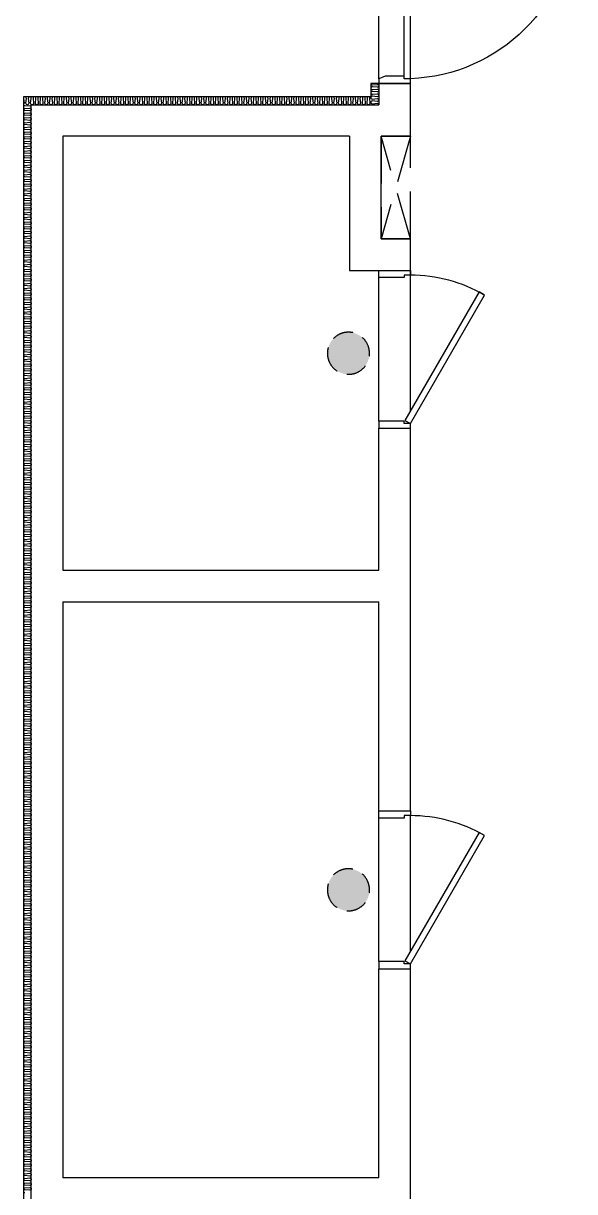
# Model space of a CAD drawing. Header units: millimetres. Extents: x -95754 to 177808, y 34455 to 150605.
# Drawn here: x 165304 to 168794, y 135118 to 142521 of the extents above; entities that cross this region are included whole.
import ezdxf

# ---------------------------------------------------------------- set-up
doc = ezdxf.new("R2010")
doc.units = ezdxf.units.MM
doc.header["$LTSCALE"] = 300
doc.linetypes.add('ghid', pattern=[3, 2, -1])
doc.linetypes.add('H1', pattern=[1.5, 1, -0.5])
for name, color, linetype in [('A-DOOR', 4, 'Continuous'), ('A-DOOR-1', 1, 'Continuous'), ('A-DOOR-8', 8, 'Continuous'), ('A-ETC-소방', 8, 'H1'), ('A-WALL-D', 7, 'Continuous'), ('A-갑종방화문', 7, 'Continuous'), ('A-방화문표기', 6, 'ghid'), ('ISL', 251, 'Continuous')]:
    doc.layers.add(name, color=color, linetype=linetype)

# ---------------------------------------------------------------- blocks, each defined once
blk = doc.blocks.new('FSD-1')
at = {"layer": 'A-DOOR'}
for points in [[(190359.4, 600586.7), (190359.4, 600556.7), (190319.4, 600556.7), (190319.4, 600541.7), (190199.4, 600541.7), (190159.4, 600556.7), (190159.4, 600586.7)], [(190359.4, 599486.7), (190359.4, 599516.7), (190319.4, 599516.7), (190319.4, 599531.7), (190199.4, 599531.7), (190159.4, 599516.7), (190159.4, 599486.7)], [(190359.4, 599516.7), (191399.4, 599516.7), (191399.4, 599556.7), (190359.4, 599556.7)]]:
    blk.add_lwpolyline(points, close=True, dxfattribs=at)
at = {"layer": 'A-DOOR-1'}
blk.add_arc((190322.5, 599479.8), 1077.5, 1.96142, 88.03858, dxfattribs=at)
at = {"layer": 'A-DOOR-8'}
for p, q in [((190159.4, 600556.7), (190159.4, 599516.7)), ((190319.4, 600556.7), (190319.4, 599516.7)), ((190359.4, 600556.7), (190359.4, 599516.7))]:
    blk.add_line(p, q, dxfattribs=at)
blk = doc.blocks.new('FDD-1')
at = {"layer": 'A-DOOR'}
for points in [[(113943.7, 1122219.4), (113943.7, 1122189.4), (113903.7, 1122189.4), (113903.7, 1122174.4), (113743.7, 1122174.4), (113743.7, 1122219.4)], [(113943.7, 1121249.4), (114413.7, 1122063.4), (114379, 1122083.4), (113909, 1121269.4)], [(113943.7, 1121219.4), (113943.7, 1121249.4), (113903.7, 1121249.4), (113903.7, 1121264.4), (113743.7, 1121264.4), (113743.7, 1121219.4)]]:
    blk.add_lwpolyline(points, close=True, dxfattribs=at)
at = {"layer": 'A-DOOR-1'}
blk.add_arc((113943.7, 1121249.4), 940, 60, 90, dxfattribs=at)
at = {"layer": 'A-DOOR-8', "linetype": 'Continuous'}
for p, q in [((113743.7, 1121264.4), (113743.7, 1122174.4)), ((113943.7, 1121329.4), (113943.7, 1122189.4))]:
    blk.add_line(p, q, dxfattribs=at)
blk = doc.blocks.new('SYM-갑종방화문')
at = {"layer": 'A-방화문표기'}
blk.add_hatch(color=251, dxfattribs=at).paths.add_polyline_path([(-600, 0, 1), (600, 0, 1)])
at = {"layer": 'A-방화문표기', "color": 251}
blk.add_circle((0, 0), 600, dxfattribs=at)
blk = doc.blocks.new('A$C1B410CB1')
at = {"layer": 'A-갑종방화문', "xscale": 0.1666666666666667, "yscale": 0.1666666666666667, "zscale": 0.1666666666666667}
blk.add_blockref('SYM-갑종방화문', (100, 100), dxfattribs=at)
blk = doc.blocks.new('옥내소화전함(650X185)')
at = {"layer": 'A-ETC-소방'}
for p, q in [((0, 650), (185, 0)), ((0, 0), (185, 650))]:
    blk.add_line(p, q, dxfattribs=at)
blk.add_lwpolyline([(185, 0), (185, 650), (0, 650), (0, 0)], close=True, dxfattribs=at)

msp = doc.modelspace()

# ---------------------------------------------------------------- linework, layer by layer
at = {"layer": 'A-WALL-D'}
for p, q in [((167753.6, 142140), (167553.6, 142140)), ((167553.6, 142140), (167553.6, 142005)), ((167753.6, 141805), (167753.6, 142140)), ((167368.6, 141805), (165553.6, 141805)), ((165553.6, 141805), (165553.6, 139055)), ((167753.6, 140930), (167753.6, 141155)), ((167553.6, 139055), (167553.6, 139955)), ((167753.6, 137530), (167753.6, 139955)), ((165553.6, 139055), (167553.6, 139055)), ((165553.6, 138855), (167553.6, 138855)), ((165553.6, 138855), (165553.6, 135205)), ((167553.6, 137530), (167553.6, 138855)), ((167553.6, 135205), (167553.6, 136530)), ((167753.6, 128705), (167753.6, 136530)), ((167553.6, 135205, 0), (165553.6, 135205, 0))]:
    msp.add_line(p, q, dxfattribs=at)
msp.add_lwpolyline([(165353.6, 135005), (165353.6, 142005), (167553.6, 142005)], dxfattribs=at)
at = {"layer": 'A-WALL-D', "elevation": 0}
msp.add_lwpolyline([(167368.6, 141805), (167368.6, 140955), (167753.6, 140955), (167753.6, 141155), (167568.6, 141155), (167568.6, 141805), (167753.6, 141805)], dxfattribs=at)
at = {"layer": 'ISL'}
msp.add_line((167553.6, 142140), (167503.6, 142140), dxfattribs=at)
at = {"layer": 'ISL', "elevation": 0}
msp.add_lwpolyline([(167503.6, 142140), (167503.6, 142055), (165303.6, 142055), (165303.6, 134955), (167503.6, 134955), (167503.6, 128755), (166503.6, 128755), (166503.6, 127455), (167503.6, 127455), (167503.6, 127355)], dxfattribs=at)
for points in [[(167503.6, 142140, 0.44469), (167513.6, 142131), (167543.6, 142134, -1.108889), (167543.6, 142116), (167513.6, 142119, 0.44469), (167503.6, 142110, 0.44469), (167513.6, 142101), (167543.6, 142104, -1.108889), (167543.6, 142086), (167513.6, 142089, 0.44469), (167503.6, 142080, 0.44469), (167513.6, 142071), (167543.6, 142074, -1.108889), (167543.6, 142056), (167513.6, 142059, 0.44469), (167503.6, 142050, 0.44469), (167513.6, 142041), (167543.6, 142044, -1.108889), (167543.6, 142026), (167513.6, 142029, 0.44469), (167503.6, 142020, 0.44469), (167513.6, 142011), (167543.6, 142014, -0.444435), (167553.6, 142005, -0.444435)], [(167503.6, 142055, 0.44469), (167494.6, 142045), (167497.6, 142015, -1.108889), (167479.6, 142015), (167482.6, 142045, 0.44469), (167473.6, 142055, 0.44469), (167464.6, 142045), (167467.6, 142015, -1.108889), (167449.6, 142015), (167452.6, 142045, 0.44469), (167443.6, 142055, 0.44469), (167434.6, 142045), (167437.6, 142015, -1.108889), (167419.6, 142015), (167422.6, 142045, 0.44469), (167413.6, 142055, 0.44469), (167404.6, 142045), (167407.6, 142015, -1.108889), (167389.6, 142015), (167392.6, 142045, 0.44469), (167383.6, 142055, 0.44469), (167374.6, 142045), (167377.6, 142015, -1.108889), (167359.6, 142015), (167362.6, 142045, 0.44469), (167353.6, 142055, 0.44469), (167344.6, 142045), (167347.6, 142015, -1.108889), (167329.6, 142015), (167332.6, 142045, 0.44469), (167323.6, 142055, 0.44469), (167314.6, 142045), (167317.6, 142015, -1.108889), (167299.6, 142015), (167302.6, 142045, 0.44469), (167293.6, 142055, 0.44469), (167284.6, 142045), (167287.6, 142015, -1.108889), (167269.6, 142015), (167272.6, 142045, 0.44469), (167263.6, 142055, 0.44469), (167254.6, 142045), (167257.6, 142015, -1.108889), (167239.6, 142015), (167242.6, 142045, 0.44469), (167233.6, 142055, 0.44469), (167224.6, 142045), (167227.6, 142015, -1.108889), (167209.6, 142015), (167212.6, 142045, 0.44469), (167203.6, 142055, 0.44469), (167194.6, 142045), (167197.6, 142015, -1.108889), (167179.6, 142015), (167182.6, 142045, 0.44469), (167173.6, 142055, 0.44469), (167164.6, 142045), (167167.6, 142015, -1.108889), (167149.6, 142015), (167152.6, 142045, 0.44469), (167143.6, 142055, 0.44469), (167134.6, 142045), (167137.6, 142015, -1.108889), (167119.6, 142015), (167122.6, 142045, 0.44469), (167113.6, 142055, 0.44469), (167104.6, 142045), (167107.6, 142015, -1.108889), (167089.6, 142015), (167092.6, 142045, 0.44469), (167083.6, 142055, 0.44469), (167074.6, 142045), (167077.6, 142015, -1.108889), (167059.6, 142015), (167062.6, 142045, 0.44469), (167053.6, 142055, 0.44469), (167044.6, 142045), (167047.6, 142015, -1.108889), (167029.6, 142015), (167032.6, 142045, 0.44469), (167023.6, 142055, 0.44469), (167014.6, 142045), (167017.6, 142015, -1.108889), (166999.6, 142015), (167002.6, 142045, 0.44469), (166993.6, 142055, 0.44469), (166984.6, 142045), (166987.6, 142015, -1.108889), (166969.6, 142015), (166972.6, 142045, 0.44469), (166963.6, 142055, 0.44469), (166954.6, 142045), (166957.6, 142015, -1.108889), (166939.6, 142015), (166942.6, 142045, 0.44469), (166933.6, 142055, 0.44469), (166924.6, 142045), (166927.6, 142015, -1.108889), (166909.6, 142015), (166912.6, 142045, 0.44469), (166903.6, 142055, 0.44469), (166894.6, 142045), (166897.6, 142015, -1.108889), (166879.6, 142015), (166882.6, 142045, 0.44469), (166873.6, 142055, 0.44469), (166864.6, 142045), (166867.6, 142015, -1.108889), (166849.6, 142015), (166852.6, 142045, 0.44469), (166843.6, 142055, 0.44469), (166834.6, 142045), (166837.6, 142015, -1.108889), (166819.6, 142015), (166822.6, 142045, 0.44469), (166813.6, 142055, 0.44469), (166804.6, 142045), (166807.6, 142015, -1.108889), (166789.6, 142015), (166792.6, 142045, 0.44469), (166783.6, 142055, 0.44469), (166774.6, 142045), (166777.6, 142015, -1.108889), (166759.6, 142015), (166762.6, 142045, 0.44469), (166753.6, 142055, 0.44469), (166744.6, 142045), (166747.6, 142015, -1.108889), (166729.6, 142015), (166732.6, 142045, 0.44469), (166723.6, 142055, 0.44469), (166714.6, 142045), (166717.6, 142015, -1.108889), (166699.6, 142015), (166702.6, 142045, 0.44469), (166693.6, 142055, 0.44469), (166684.6, 142045), (166687.6, 142015, -1.108889), (166669.6, 142015), (166672.6, 142045, 0.44469), (166663.6, 142055, 0.44469), (166654.6, 142045), (166657.6, 142015, -1.108889), (166639.6, 142015), (166642.6, 142045, 0.44469), (166633.6, 142055, 0.44469), (166624.6, 142045), (166627.6, 142015, -1.108889), (166609.6, 142015), (166612.6, 142045, 0.44469), (166603.6, 142055, 0.44469), (166594.6, 142045), (166597.6, 142015, -1.108889), (166579.6, 142015), (166582.6, 142045, 0.44469), (166573.6, 142055, 0.44469), (166564.6, 142045), (166567.6, 142015, -1.108889), (166549.6, 142015), (166552.6, 142045, 0.44469), (166543.6, 142055, 0.44469), (166534.6, 142045), (166537.6, 142015, -1.108889), (166519.6, 142015), (166522.6, 142045, 0.44469), (166513.6, 142055, 0.44469), (166504.6, 142045), (166507.6, 142015, -1.108889), (166489.6, 142015), (166492.6, 142045, 0.44469), (166483.6, 142055, 0.44469), (166474.6, 142045), (166477.6, 142015, -1.108889), (166459.6, 142015), (166462.6, 142045, 0.44469), (166453.6, 142055, 0.44469), (166444.6, 142045), (166447.6, 142015, -1.108889), (166429.6, 142015), (166432.6, 142045, 0.44469), (166423.6, 142055, 0.44469), (166414.6, 142045), (166417.6, 142015, -1.108889), (166399.6, 142015), (166402.6, 142045, 0.44469), (166393.6, 142055, 0.44469), (166384.6, 142045), (166387.6, 142015, -1.108889), (166369.6, 142015), (166372.6, 142045, 0.44469), (166363.6, 142055, 0.44469), (166354.6, 142045), (166357.6, 142015, -1.108889), (166339.6, 142015), (166342.6, 142045, 0.44469), (166333.6, 142055, 0.44469), (166324.6, 142045), (166327.6, 142015, -1.108889), (166309.6, 142015), (166312.6, 142045, 0.44469), (166303.6, 142055, 0.44469), (166294.6, 142045), (166297.6, 142015, -1.108889), (166279.6, 142015), (166282.6, 142045, 0.44469), (166273.6, 142055, 0.44469), (166264.6, 142045), (166267.6, 142015, -1.108889), (166249.6, 142015), (166252.6, 142045, 0.44469), (166243.6, 142055, 0.44469), (166234.6, 142045), (166237.6, 142015, -1.108889), (166219.6, 142015), (166222.6, 142045, 0.44469), (166213.6, 142055, 0.44469), (166204.6, 142045), (166207.6, 142015, -1.108889), (166189.6, 142015), (166192.6, 142045, 0.44469), (166183.6, 142055, 0.44469), (166174.6, 142045), (166177.6, 142015, -1.108889), (166159.6, 142015), (166162.6, 142045, 0.44469), (166153.6, 142055, 0.44469), (166144.6, 142045), (166147.6, 142015, -1.108889), (166129.6, 142015), (166132.6, 142045, 0.44469), (166123.6, 142055, 0.44469), (166114.6, 142045), (166117.6, 142015, -1.108889), (166099.6, 142015), (166102.6, 142045, 0.44469), (166093.6, 142055, 0.44469), (166084.6, 142045), (166087.6, 142015, -1.108889), (166069.6, 142015), (166072.6, 142045, 0.44469), (166063.6, 142055, 0.44469), (166054.6, 142045), (166057.6, 142015, -1.108889), (166039.6, 142015), (166042.6, 142045, 0.44469), (166033.6, 142055, 0.44469), (166024.6, 142045), (166027.6, 142015, -1.108889), (166009.6, 142015), (166012.6, 142045, 0.44469), (166003.6, 142055, 0.44469), (165994.6, 142045), (165997.6, 142015, -1.108889), (165979.6, 142015), (165982.6, 142045, 0.44469), (165973.6, 142055, 0.44469), (165964.6, 142045), (165967.6, 142015, -1.108889), (165949.6, 142015), (165952.6, 142045, 0.44469), (165943.6, 142055, 0.44469), (165934.6, 142045), (165937.6, 142015, -1.108889), (165919.6, 142015), (165922.6, 142045, 0.44469), (165913.6, 142055, 0.44469), (165904.6, 142045), (165907.6, 142015, -1.108889), (165889.6, 142015), (165892.6, 142045, 0.44469), (165883.6, 142055, 0.44469), (165874.6, 142045), (165877.6, 142015, -1.108889), (165859.6, 142015), (165862.6, 142045, 0.44469), (165853.6, 142055, 0.44469), (165844.6, 142045), (165847.6, 142015, -1.108889), (165829.6, 142015), (165832.6, 142045, 0.44469), (165823.6, 142055, 0.44469), (165814.6, 142045), (165817.6, 142015, -1.108889), (165799.6, 142015), (165802.6, 142045, 0.44469), (165793.6, 142055, 0.44469), (165784.6, 142045), (165787.6, 142015, -1.108889), (165769.6, 142015), (165772.6, 142045, 0.44469), (165763.6, 142055, 0.44469), (165754.6, 142045), (165757.6, 142015, -1.108889), (165739.6, 142015), (165742.6, 142045, 0.44469), (165733.6, 142055, 0.44469), (165724.6, 142045), (165727.6, 142015, -1.108889), (165709.6, 142015), (165712.6, 142045, 0.44469), (165703.6, 142055, 0.44469), (165694.6, 142045), (165697.6, 142015, -1.108889), (165679.6, 142015), (165682.6, 142045, 0.44469), (165673.6, 142055, 0.44469), (165664.6, 142045), (165667.6, 142015, -1.108889), (165649.6, 142015), (165652.6, 142045, 0.44469), (165643.6, 142055, 0.44469), (165634.6, 142045), (165637.6, 142015, -1.108889), (165619.6, 142015), (165622.6, 142045, 0.44469), (165613.6, 142055, 0.44469), (165604.6, 142045), (165607.6, 142015, -1.108889), (165589.6, 142015), (165592.6, 142045, 0.44469), (165583.6, 142055, 0.44469), (165574.6, 142045), (165577.6, 142015, -1.108889), (165559.6, 142015), (165562.6, 142045, 0.44469), (165553.6, 142055, 0.44469), (165544.6, 142045), (165547.6, 142015, -1.108889), (165529.6, 142015), (165532.6, 142045, 0.44469), (165523.6, 142055, 0.44469), (165514.6, 142045), (165517.6, 142015, -1.108889), (165499.6, 142015), (165502.6, 142045, 0.44469), (165493.6, 142055, 0.44469), (165484.6, 142045), (165487.6, 142015, -1.108889), (165469.6, 142015), (165472.6, 142045, 0.44469), (165463.6, 142055, 0.44469), (165454.6, 142045), (165457.6, 142015, -1.108889), (165439.6, 142015), (165442.6, 142045, 0.44469), (165433.6, 142055, 0.44469), (165424.6, 142045), (165427.6, 142015, -1.108889), (165409.6, 142015), (165412.6, 142045, 0.44469), (165403.6, 142055, 0.44469), (165394.6, 142045), (165397.6, 142015, -1.108889), (165379.6, 142015), (165382.6, 142045, 0.44469), (165373.6, 142055, 0.44469), (165364.6, 142045), (165367.6, 142015, -1.108889), (165349.6, 142015), (165352.6, 142045, 0.44469), (165343.6, 142055, 0.44469), (165334.6, 142045), (165337.6, 142015, -1.108889), (165319.6, 142015), (165322.6, 142045, 0.44469), (165313.6, 142055, 0.44469), (165304.6, 142045), (165307.6, 142015, -0.278659), (165303.6, 142006.5, -0.278659)]]:
    msp.add_lwpolyline(points, format="xyb", dxfattribs=at)
at = {"layer": 'ISL'}
msp.add_lwpolyline([(165353.6, 142005, -0.44469), (165343.6, 141996), (165313.6, 141999, 1.108889), (165313.6, 141981), (165343.6, 141984, -0.44469), (165353.6, 141975, -0.44469), (165343.6, 141966), (165313.6, 141969, 1.108889), (165313.6, 141951), (165343.6, 141954, -0.44469), (165353.6, 141945, -0.44469), (165343.6, 141936), (165313.6, 141939, 1.108889), (165313.6, 141921), (165343.6, 141924, -0.44469), (165353.6, 141915, -0.44469), (165343.6, 141906), (165313.6, 141909, 1.108889), (165313.6, 141891), (165343.6, 141894, -0.44469), (165353.6, 141885, -0.44469), (165343.6, 141876), (165313.6, 141879, 1.108889), (165313.6, 141861), (165343.6, 141864, -0.44469), (165353.6, 141855, -0.44469), (165343.6, 141846), (165313.6, 141849, 1.108889), (165313.6, 141831), (165343.6, 141834, -0.44469), (165353.6, 141825, -0.44469), (165343.6, 141816), (165313.6, 141819, 1.108889), (165313.6, 141801), (165343.6, 141804, -0.44469), (165353.6, 141795, -0.44469), (165343.6, 141786), (165313.6, 141789, 1.108889), (165313.6, 141771), (165343.6, 141774, -0.44469), (165353.6, 141765, -0.44469), (165343.6, 141756), (165313.6, 141759, 1.108889), (165313.6, 141741), (165343.6, 141744, -0.44469), (165353.6, 141735, -0.44469), (165343.6, 141726), (165313.6, 141729, 1.108889), (165313.6, 141711), (165343.6, 141714, -0.44469), (165353.6, 141705, -0.44469), (165343.6, 141696), (165313.6, 141699, 1.108889), (165313.6, 141681), (165343.6, 141684, -0.44469), (165353.6, 141675, -0.44469), (165343.6, 141666), (165313.6, 141669, 1.108889), (165313.6, 141651), (165343.6, 141654, -0.44469), (165353.6, 141645, -0.44469), (165343.6, 141636), (165313.6, 141639, 1.108889), (165313.6, 141621), (165343.6, 141624, -0.44469), (165353.6, 141615, -0.44469), (165343.6, 141606), (165313.6, 141609, 1.108889), (165313.6, 141591), (165343.6, 141594, -0.44469), (165353.6, 141585, -0.44469), (165343.6, 141576), (165313.6, 141579, 1.108889), (165313.6, 141561), (165343.6, 141564, -0.44469), (165353.6, 141555, -0.44469), (165343.6, 141546), (165313.6, 141549, 1.108889), (165313.6, 141531), (165343.6, 141534, -0.44469), (165353.6, 141525, -0.44469), (165343.6, 141516), (165313.6, 141519, 1.108889), (165313.6, 141501), (165343.6, 141504, -0.44469), (165353.6, 141495, -0.44469), (165343.6, 141486), (165313.6, 141489, 1.108889), (165313.6, 141471), (165343.6, 141474, -0.44469), (165353.6, 141465, -0.44469), (165343.6, 141456), (165313.6, 141459, 1.108889), (165313.6, 141441), (165343.6, 141444, -0.44469), (165353.6, 141435, -0.44469), (165343.6, 141426), (165313.6, 141429, 1.108889), (165313.6, 141411), (165343.6, 141414, -0.44469), (165353.6, 141405, -0.44469), (165343.6, 141396), (165313.6, 141399, 1.108889), (165313.6, 141381), (165343.6, 141384, -0.44469), (165353.6, 141375, -0.44469), (165343.6, 141366), (165313.6, 141369, 1.108889), (165313.6, 141351), (165343.6, 141354, -0.44469), (165353.6, 141345, -0.44469), (165343.6, 141336), (165313.6, 141339, 1.108889), (165313.6, 141321), (165343.6, 141324, -0.44469), (165353.6, 141315, -0.44469), (165343.6, 141306), (165313.6, 141309, 1.108889), (165313.6, 141291), (165343.6, 141294, -0.44469), (165353.6, 141285, -0.44469), (165343.6, 141276), (165313.6, 141279, 1.108889), (165313.6, 141261), (165343.6, 141264, -0.44469), (165353.6, 141255, -0.44469), (165343.6, 141246), (165313.6, 141249, 1.108889), (165313.6, 141231), (165343.6, 141234, -0.44469), (165353.6, 141225, -0.44469), (165343.6, 141216), (165313.6, 141219, 1.108889), (165313.6, 141201), (165343.6, 141204, -0.44469), (165353.6, 141195, -0.44469), (165343.6, 141186), (165313.6, 141189, 1.108889), (165313.6, 141171), (165343.6, 141174, -0.44469), (165353.6, 141165, -0.44469), (165343.6, 141156), (165313.6, 141159, 1.108889), (165313.6, 141141), (165343.6, 141144, -0.44469), (165353.6, 141135, -0.44469), (165343.6, 141126), (165313.6, 141129, 1.108889), (165313.6, 141111), (165343.6, 141114, -0.44469), (165353.6, 141105, -0.44469), (165343.6, 141096), (165313.6, 141099, 1.108889), (165313.6, 141081), (165343.6, 141084, -0.44469), (165353.6, 141075, -0.44469), (165343.6, 141066), (165313.6, 141069, 1.108889), (165313.6, 141051), (165343.6, 141054, -0.44469), (165353.6, 141045, -0.44469), (165343.6, 141036), (165313.6, 141039, 1.108889), (165313.6, 141021), (165343.6, 141024, -0.44469), (165353.6, 141015, -0.44469), (165343.6, 141006), (165313.6, 141009, 1.108889), (165313.6, 140991), (165343.6, 140994, -0.44469), (165353.6, 140985, -0.44469), (165343.6, 140976), (165313.6, 140979, 1.108889), (165313.6, 140961), (165343.6, 140964, -0.44469), (165353.6, 140955, -0.44469), (165343.6, 140946), (165313.6, 140949, 1.108889), (165313.6, 140931), (165343.6, 140934, -0.44469), (165353.6, 140925, -0.44469), (165343.6, 140916), (165313.6, 140919, 1.108889), (165313.6, 140901), (165343.6, 140904, -0.44469), (165353.6, 140895, -0.44469), (165343.6, 140886), (165313.6, 140889, 1.108889), (165313.6, 140871), (165343.6, 140874, -0.44469), (165353.6, 140865, -0.44469), (165343.6, 140856), (165313.6, 140859, 1.108889), (165313.6, 140841), (165343.6, 140844, -0.44469), (165353.6, 140835, -0.44469), (165343.6, 140826), (165313.6, 140829, 1.108889), (165313.6, 140811), (165343.6, 140814, -0.44469), (165353.6, 140805, -0.44469), (165343.6, 140796), (165313.6, 140799, 1.108889), (165313.6, 140781), (165343.6, 140784, -0.44469), (165353.6, 140775, -0.44469), (165343.6, 140766), (165313.6, 140769, 1.108889), (165313.6, 140751), (165343.6, 140754, -0.44469), (165353.6, 140745, -0.44469), (165343.6, 140736), (165313.6, 140739, 1.108889), (165313.6, 140721), (165343.6, 140724, -0.44469), (165353.6, 140715, -0.44469), (165343.6, 140706), (165313.6, 140709, 1.108889), (165313.6, 140691), (165343.6, 140694, -0.44469), (165353.6, 140685, -0.44469), (165343.6, 140676), (165313.6, 140679, 1.108889), (165313.6, 140661), (165343.6, 140664, -0.44469), (165353.6, 140655, -0.44469), (165343.6, 140646), (165313.6, 140649, 1.108889), (165313.6, 140631), (165343.6, 140634, -0.44469), (165353.6, 140625, -0.44469), (165343.6, 140616), (165313.6, 140619, 1.108889), (165313.6, 140601), (165343.6, 140604, -0.44469), (165353.6, 140595, -0.44469), (165343.6, 140586), (165313.6, 140589, 1.108889), (165313.6, 140571), (165343.6, 140574, -0.44469), (165353.6, 140565, -0.44469), (165343.6, 140556), (165313.6, 140559, 1.108889), (165313.6, 140541), (165343.6, 140544, -0.44469), (165353.6, 140535, -0.44469), (165343.6, 140526), (165313.6, 140529, 1.108889), (165313.6, 140511), (165343.6, 140514, -0.44469), (165353.6, 140505, -0.44469), (165343.6, 140496), (165313.6, 140499, 1.108889), (165313.6, 140481), (165343.6, 140484, -0.44469), (165353.6, 140475, -0.44469), (165343.6, 140466), (165313.6, 140469, 1.108889), (165313.6, 140451), (165343.6, 140454, -0.44469), (165353.6, 140445, -0.44469), (165343.6, 140436), (165313.6, 140439, 1.108889), (165313.6, 140421), (165343.6, 140424, -0.44469), (165353.6, 140415, -0.44469), (165343.6, 140406), (165313.6, 140409, 1.108889), (165313.6, 140391), (165343.6, 140394, -0.44469), (165353.6, 140385, -0.44469), (165343.6, 140376), (165313.6, 140379, 1.108889), (165313.6, 140361), (165343.6, 140364, -0.44469), (165353.6, 140355, -0.44469), (165343.6, 140346), (165313.6, 140349, 1.108889), (165313.6, 140331), (165343.6, 140334, -0.44469), (165353.6, 140325, -0.44469), (165343.6, 140316), (165313.6, 140319, 1.108889), (165313.6, 140301), (165343.6, 140304, -0.44469), (165353.6, 140295, -0.44469), (165343.6, 140286), (165313.6, 140289, 1.108889), (165313.6, 140271), (165343.6, 140274, -0.44469), (165353.6, 140265, -0.44469), (165343.6, 140256), (165313.6, 140259, 1.108889), (165313.6, 140241), (165343.6, 140244, -0.44469), (165353.6, 140235, -0.44469), (165343.6, 140226), (165313.6, 140229, 1.108889), (165313.6, 140211), (165343.6, 140214, -0.44469), (165353.6, 140205, -0.44469), (165343.6, 140196), (165313.6, 140199, 1.108889), (165313.6, 140181), (165343.6, 140184, -0.44469), (165353.6, 140175, -0.44469), (165343.6, 140166), (165313.6, 140169, 1.108889), (165313.6, 140151), (165343.6, 140154, -0.44469), (165353.6, 140145, -0.44469), (165343.6, 140136), (165313.6, 140139, 1.108889), (165313.6, 140121), (165343.6, 140124, -0.44469), (165353.6, 140115, -0.44469), (165343.6, 140106), (165313.6, 140109, 1.108889), (165313.6, 140091), (165343.6, 140094, -0.44469), (165353.6, 140085, -0.44469), (165343.6, 140076), (165313.6, 140079, 1.108889), (165313.6, 140061), (165343.6, 140064, -0.44469), (165353.6, 140055, -0.44469), (165343.6, 140046), (165313.6, 140049, 1.108889), (165313.6, 140031), (165343.6, 140034, -0.44469), (165353.6, 140025, -0.44469), (165343.6, 140016), (165313.6, 140019, 1.108889), (165313.6, 140001), (165343.6, 140004, -0.44469), (165353.6, 139995, -0.44469), (165343.6, 139986), (165313.6, 139989, 1.108889), (165313.6, 139971), (165343.6, 139974, -0.44469), (165353.6, 139965, -0.44469), (165343.6, 139956), (165313.6, 139959, 1.108889), (165313.6, 139941), (165343.6, 139944, -0.44469), (165353.6, 139935, -0.44469), (165343.6, 139926), (165313.6, 139929, 1.108889), (165313.6, 139911), (165343.6, 139914, -0.44469), (165353.6, 139905, -0.44469), (165343.6, 139896), (165313.6, 139899, 1.108889), (165313.6, 139881), (165343.6, 139884, -0.44469), (165353.6, 139875, -0.44469), (165343.6, 139866), (165313.6, 139869, 1.108889), (165313.6, 139851), (165343.6, 139854, -0.44469), (165353.6, 139845, -0.44469), (165343.6, 139836), (165313.6, 139839, 1.108889), (165313.6, 139821), (165343.6, 139824, -0.44469), (165353.6, 139815, -0.44469), (165343.6, 139806), (165313.6, 139809, 1.108889), (165313.6, 139791), (165343.6, 139794, -0.44469), (165353.6, 139785, -0.44469), (165343.6, 139776), (165313.6, 139779, 1.108889), (165313.6, 139761), (165343.6, 139764, -0.44469), (165353.6, 139755, -0.44469), (165343.6, 139746), (165313.6, 139749, 1.108889), (165313.6, 139731), (165343.6, 139734, -0.44469), (165353.6, 139725, -0.44469), (165343.6, 139716), (165313.6, 139719, 1.108889), (165313.6, 139701), (165343.6, 139704, -0.44469), (165353.6, 139695, -0.44469), (165343.6, 139686), (165313.6, 139689, 1.108889), (165313.6, 139671), (165343.6, 139674, -0.44469), (165353.6, 139665, -0.44469), (165343.6, 139656), (165313.6, 139659, 1.108889), (165313.6, 139641), (165343.6, 139644, -0.44469), (165353.6, 139635, -0.44469), (165343.6, 139626), (165313.6, 139629, 1.108889), (165313.6, 139611), (165343.6, 139614, -0.44469), (165353.6, 139605, -0.44469), (165343.6, 139596), (165313.6, 139599, 1.108889), (165313.6, 139581), (165343.6, 139584, -0.44469), (165353.6, 139575, -0.44469), (165343.6, 139566), (165313.6, 139569, 1.108889), (165313.6, 139551), (165343.6, 139554, -0.44469), (165353.6, 139545, -0.44469), (165343.6, 139536), (165313.6, 139539, 1.108889), (165313.6, 139521), (165343.6, 139524, -0.44469), (165353.6, 139515, -0.44469), (165343.6, 139506), (165313.6, 139509, 1.108889), (165313.6, 139491), (165343.6, 139494, -0.44469), (165353.6, 139485, -0.44469), (165343.6, 139476), (165313.6, 139479, 1.108889), (165313.6, 139461), (165343.6, 139464, -0.44469), (165353.6, 139455, -0.44469), (165343.6, 139446), (165313.6, 139449, 1.108889), (165313.6, 139431), (165343.6, 139434, -0.44469), (165353.6, 139425, -0.44469), (165343.6, 139416), (165313.6, 139419, 1.108889), (165313.6, 139401), (165343.6, 139404, -0.44469), (165353.6, 139395, -0.44469), (165343.6, 139386), (165313.6, 139389, 1.108889), (165313.6, 139371), (165343.6, 139374, -0.44469), (165353.6, 139365, -0.44469), (165343.6, 139356), (165313.6, 139359, 1.108889), (165313.6, 139341), (165343.6, 139344, -0.44469), (165353.6, 139335, -0.44469), (165343.6, 139326), (165313.6, 139329, 1.108889), (165313.6, 139311), (165343.6, 139314, -0.44469), (165353.6, 139305, -0.44469), (165343.6, 139296), (165313.6, 139299, 1.108889), (165313.6, 139281), (165343.6, 139284, -0.44469), (165353.6, 139275, -0.44469), (165343.6, 139266), (165313.6, 139269, 1.108889), (165313.6, 139251), (165343.6, 139254, -0.44469), (165353.6, 139245, -0.44469), (165343.6, 139236), (165313.6, 139239, 1.108889), (165313.6, 139221), (165343.6, 139224, -0.44469), (165353.6, 139215, -0.44469), (165343.6, 139206), (165313.6, 139209, 1.108889), (165313.6, 139191), (165343.6, 139194, -0.44469), (165353.6, 139185, -0.44469), (165343.6, 139176), (165313.6, 139179, 1.108889), (165313.6, 139161), (165343.6, 139164, -0.44469), (165353.6, 139155, -0.44469), (165343.6, 139146), (165313.6, 139149, 1.108889), (165313.6, 139131), (165343.6, 139134, -0.44469), (165353.6, 139125, -0.44469), (165343.6, 139116), (165313.6, 139119, 1.108889), (165313.6, 139101), (165343.6, 139104, -0.44469), (165353.6, 139095, -0.44469), (165343.6, 139086), (165313.6, 139089, 1.108889), (165313.6, 139071), (165343.6, 139074, -0.44469), (165353.6, 139065, -0.44469), (165343.6, 139056), (165313.6, 139059, 1.108889), (165313.6, 139041), (165343.6, 139044, -0.44469), (165353.6, 139035, -0.44469), (165343.6, 139026), (165313.6, 139029, 1.108889), (165313.6, 139011), (165343.6, 139014, -0.44469), (165353.6, 139005, -0.44469), (165343.6, 138996), (165313.6, 138999, 1.108889), (165313.6, 138981), (165343.6, 138984, -0.44469), (165353.6, 138975, -0.44469), (165343.6, 138966), (165313.6, 138969, 1.108889), (165313.6, 138951), (165343.6, 138954, -0.44469), (165353.6, 138945, -0.44469), (165343.6, 138936), (165313.6, 138939, 1.108889), (165313.6, 138921), (165343.6, 138924, -0.44469), (165353.6, 138915, -0.44469), (165343.6, 138906), (165313.6, 138909, 1.108889), (165313.6, 138891), (165343.6, 138894, -0.44469), (165353.6, 138885, -0.44469), (165343.6, 138876), (165313.6, 138879, 1.108889), (165313.6, 138861), (165343.6, 138864, -0.44469), (165353.6, 138855, -0.44469), (165343.6, 138846), (165313.6, 138849, 1.108889), (165313.6, 138831), (165343.6, 138834, -0.44469), (165353.6, 138825, -0.44469), (165343.6, 138816), (165313.6, 138819, 1.108889), (165313.6, 138801), (165343.6, 138804, -0.44469), (165353.6, 138795, -0.44469), (165343.6, 138786), (165313.6, 138789, 1.108889), (165313.6, 138771), (165343.6, 138774, -0.44469), (165353.6, 138765, -0.44469), (165343.6, 138756), (165313.6, 138759, 1.108889), (165313.6, 138741), (165343.6, 138744, -0.44469), (165353.6, 138735, -0.44469), (165343.6, 138726), (165313.6, 138729, 1.108889), (165313.6, 138711), (165343.6, 138714, -0.44469), (165353.6, 138705, -0.44469), (165343.6, 138696), (165313.6, 138699, 1.108889), (165313.6, 138681), (165343.6, 138684, -0.44469), (165353.6, 138675, -0.44469), (165343.6, 138666), (165313.6, 138669, 1.108889), (165313.6, 138651), (165343.6, 138654, -0.44469), (165353.6, 138645, -0.44469), (165343.6, 138636), (165313.6, 138639, 1.108889), (165313.6, 138621), (165343.6, 138624, -0.44469), (165353.6, 138615, -0.44469), (165343.6, 138606), (165313.6, 138609, 1.108889), (165313.6, 138591), (165343.6, 138594, -0.44469), (165353.6, 138585, -0.44469), (165343.6, 138576), (165313.6, 138579, 1.108889), (165313.6, 138561), (165343.6, 138564, -0.44469), (165353.6, 138555, -0.44469), (165343.6, 138546), (165313.6, 138549, 1.108889), (165313.6, 138531), (165343.6, 138534, -0.44469), (165353.6, 138525, -0.44469), (165343.6, 138516), (165313.6, 138519, 1.108889), (165313.6, 138501), (165343.6, 138504, -0.44469), (165353.6, 138495, -0.44469), (165343.6, 138486), (165313.6, 138489, 1.108889), (165313.6, 138471), (165343.6, 138474, -0.44469), (165353.6, 138465, -0.44469), (165343.6, 138456), (165313.6, 138459, 1.108889), (165313.6, 138441), (165343.6, 138444, -0.44469), (165353.6, 138435, -0.44469), (165343.6, 138426), (165313.6, 138429, 1.108889), (165313.6, 138411), (165343.6, 138414, -0.44469), (165353.6, 138405, -0.44469), (165343.6, 138396), (165313.6, 138399, 1.108889), (165313.6, 138381), (165343.6, 138384, -0.44469), (165353.6, 138375, -0.44469), (165343.6, 138366), (165313.6, 138369, 1.108889), (165313.6, 138351), (165343.6, 138354, -0.44469), (165353.6, 138345, -0.44469), (165343.6, 138336), (165313.6, 138339, 1.108889), (165313.6, 138321), (165343.6, 138324, -0.44469), (165353.6, 138315, -0.44469), (165343.6, 138306), (165313.6, 138309, 1.108889), (165313.6, 138291), (165343.6, 138294, -0.44469), (165353.6, 138285, -0.44469), (165343.6, 138276), (165313.6, 138279, 1.108889), (165313.6, 138261), (165343.6, 138264, -0.44469), (165353.6, 138255, -0.44469), (165343.6, 138246), (165313.6, 138249, 1.108889), (165313.6, 138231), (165343.6, 138234, -0.44469), (165353.6, 138225, -0.44469), (165343.6, 138216), (165313.6, 138219, 1.108889), (165313.6, 138201), (165343.6, 138204, -0.44469), (165353.6, 138195, -0.44469), (165343.6, 138186), (165313.6, 138189, 1.108889), (165313.6, 138171), (165343.6, 138174, -0.44469), (165353.6, 138165, -0.44469), (165343.6, 138156), (165313.6, 138159, 1.108889), (165313.6, 138141), (165343.6, 138144, -0.44469), (165353.6, 138135, -0.44469), (165343.6, 138126), (165313.6, 138129, 1.108889), (165313.6, 138111), (165343.6, 138114, -0.44469), (165353.6, 138105, -0.44469), (165343.6, 138096), (165313.6, 138099, 1.108889), (165313.6, 138081), (165343.6, 138084, -0.44469), (165353.6, 138075, -0.44469), (165343.6, 138066), (165313.6, 138069, 1.108889), (165313.6, 138051), (165343.6, 138054, -0.44469), (165353.6, 138045, -0.44469), (165343.6, 138036), (165313.6, 138039, 1.108889), (165313.6, 138021), (165343.6, 138024, -0.44469), (165353.6, 138015, -0.44469), (165343.6, 138006), (165313.6, 138009, 1.108889), (165313.6, 137991), (165343.6, 137994, -0.44469), (165353.6, 137985, -0.44469), (165343.6, 137976), (165313.6, 137979, 1.108889), (165313.6, 137961), (165343.6, 137964, -0.44469), (165353.6, 137955, -0.44469), (165343.6, 137946), (165313.6, 137949, 1.108889), (165313.6, 137931), (165343.6, 137934, -0.44469), (165353.6, 137925, -0.44469), (165343.6, 137916), (165313.6, 137919, 1.108889), (165313.6, 137901), (165343.6, 137904, -0.44469), (165353.6, 137895, -0.44469), (165343.6, 137886), (165313.6, 137889, 1.108889), (165313.6, 137871), (165343.6, 137874, -0.44469), (165353.6, 137865, -0.44469), (165343.6, 137856), (165313.6, 137859, 1.108889), (165313.6, 137841), (165343.6, 137844, -0.44469), (165353.6, 137835, -0.44469), (165343.6, 137826), (165313.6, 137829, 1.108889), (165313.6, 137811), (165343.6, 137814, -0.44469), (165353.6, 137805, -0.44469), (165343.6, 137796), (165313.6, 137799, 1.108889), (165313.6, 137781), (165343.6, 137784, -0.44469), (165353.6, 137775, -0.44469), (165343.6, 137766), (165313.6, 137769, 1.108889), (165313.6, 137751), (165343.6, 137754, -0.44469), (165353.6, 137745, -0.44469), (165343.6, 137736), (165313.6, 137739, 1.108889), (165313.6, 137721), (165343.6, 137724, -0.44469), (165353.6, 137715, -0.44469), (165343.6, 137706), (165313.6, 137709, 1.108889), (165313.6, 137691), (165343.6, 137694, -0.44469), (165353.6, 137685, -0.44469), (165343.6, 137676), (165313.6, 137679, 1.108889), (165313.6, 137661), (165343.6, 137664, -0.44469), (165353.6, 137655, -0.44469), (165343.6, 137646), (165313.6, 137649, 1.108889), (165313.6, 137631), (165343.6, 137634, -0.44469), (165353.6, 137625, -0.44469), (165343.6, 137616), (165313.6, 137619, 1.108889), (165313.6, 137601), (165343.6, 137604, -0.44469), (165353.6, 137595, -0.44469), (165343.6, 137586), (165313.6, 137589, 1.108889), (165313.6, 137571), (165343.6, 137574, -0.44469), (165353.6, 137565, -0.44469), (165343.6, 137556), (165313.6, 137559, 1.108889), (165313.6, 137541), (165343.6, 137544, -0.44469), (165353.6, 137535, -0.44469), (165343.6, 137526), (165313.6, 137529, 1.108889), (165313.6, 137511), (165343.6, 137514, -0.44469), (165353.6, 137505, -0.44469), (165343.6, 137496), (165313.6, 137499, 1.108889), (165313.6, 137481), (165343.6, 137484, -0.44469), (165353.6, 137475, -0.44469), (165343.6, 137466), (165313.6, 137469, 1.108889), (165313.6, 137451), (165343.6, 137454, -0.44469), (165353.6, 137445, -0.44469), (165343.6, 137436), (165313.6, 137439, 1.108889), (165313.6, 137421), (165343.6, 137424, -0.44469), (165353.6, 137415, -0.44469), (165343.6, 137406), (165313.6, 137409, 1.108889), (165313.6, 137391), (165343.6, 137394, -0.44469), (165353.6, 137385, -0.44469), (165343.6, 137376), (165313.6, 137379, 1.108889), (165313.6, 137361), (165343.6, 137364, -0.44469), (165353.6, 137355, -0.44469), (165343.6, 137346), (165313.6, 137349, 1.108889), (165313.6, 137331), (165343.6, 137334, -0.44469), (165353.6, 137325, -0.44469), (165343.6, 137316), (165313.6, 137319, 1.108889), (165313.6, 137301), (165343.6, 137304, -0.44469), (165353.6, 137295, -0.44469), (165343.6, 137286), (165313.6, 137289, 1.108889), (165313.6, 137271), (165343.6, 137274, -0.44469), (165353.6, 137265, -0.44469), (165343.6, 137256), (165313.6, 137259, 1.108889), (165313.6, 137241), (165343.6, 137244, -0.44469), (165353.6, 137235, -0.44469), (165343.6, 137226), (165313.6, 137229, 1.108889), (165313.6, 137211), (165343.6, 137214, -0.44469), (165353.6, 137205, -0.44469), (165343.6, 137196), (165313.6, 137199, 1.108889), (165313.6, 137181), (165343.6, 137184, -0.44469), (165353.6, 137175, -0.44469), (165343.6, 137166), (165313.6, 137169, 1.108889), (165313.6, 137151), (165343.6, 137154, -0.44469), (165353.6, 137145, -0.44469), (165343.6, 137136), (165313.6, 137139, 1.108889), (165313.6, 137121), (165343.6, 137124, -0.44469), (165353.6, 137115, -0.44469), (165343.6, 137106), (165313.6, 137109, 1.108889), (165313.6, 137091), (165343.6, 137094, -0.44469), (165353.6, 137085, -0.44469), (165343.6, 137076), (165313.6, 137079, 1.108889), (165313.6, 137061), (165343.6, 137064, -0.44469), (165353.6, 137055, -0.44469), (165343.6, 137046), (165313.6, 137049, 1.108889), (165313.6, 137031), (165343.6, 137034, -0.44469), (165353.6, 137025, -0.44469), (165343.6, 137016), (165313.6, 137019, 1.108889), (165313.6, 137001), (165343.6, 137004, -0.44469), (165353.6, 136995, -0.44469), (165343.6, 136986), (165313.6, 136989, 1.108889), (165313.6, 136971), (165343.6, 136974, -0.44469), (165353.6, 136965, -0.44469), (165343.6, 136956), (165313.6, 136959, 1.108889), (165313.6, 136941), (165343.6, 136944, -0.44469), (165353.6, 136935, -0.44469), (165343.6, 136926), (165313.6, 136929, 1.108889), (165313.6, 136911), (165343.6, 136914, -0.44469), (165353.6, 136905, -0.44469), (165343.6, 136896), (165313.6, 136899, 1.108889), (165313.6, 136881), (165343.6, 136884, -0.44469), (165353.6, 136875, -0.44469), (165343.6, 136866), (165313.6, 136869, 1.108889), (165313.6, 136851), (165343.6, 136854, -0.44469), (165353.6, 136845, -0.44469), (165343.6, 136836), (165313.6, 136839, 1.108889), (165313.6, 136821), (165343.6, 136824, -0.44469), (165353.6, 136815, -0.44469), (165343.6, 136806), (165313.6, 136809, 1.108889), (165313.6, 136791), (165343.6, 136794, -0.44469), (165353.6, 136785, -0.44469), (165343.6, 136776), (165313.6, 136779, 1.108889), (165313.6, 136761), (165343.6, 136764, -0.44469), (165353.6, 136755, -0.44469), (165343.6, 136746), (165313.6, 136749, 1.108889), (165313.6, 136731), (165343.6, 136734, -0.44469), (165353.6, 136725, -0.44469), (165343.6, 136716), (165313.6, 136719, 1.108889), (165313.6, 136701), (165343.6, 136704, -0.44469), (165353.6, 136695, -0.44469), (165343.6, 136686), (165313.6, 136689, 1.108889), (165313.6, 136671), (165343.6, 136674, -0.44469), (165353.6, 136665, -0.44469), (165343.6, 136656), (165313.6, 136659, 1.108889), (165313.6, 136641), (165343.6, 136644, -0.44469), (165353.6, 136635, -0.44469), (165343.6, 136626), (165313.6, 136629, 1.108889), (165313.6, 136611), (165343.6, 136614, -0.44469), (165353.6, 136605, -0.44469), (165343.6, 136596), (165313.6, 136599, 1.108889), (165313.6, 136581), (165343.6, 136584, -0.44469), (165353.6, 136575, -0.44469), (165343.6, 136566), (165313.6, 136569, 1.108889), (165313.6, 136551), (165343.6, 136554, -0.44469), (165353.6, 136545, -0.44469), (165343.6, 136536), (165313.6, 136539, 1.108889), (165313.6, 136521), (165343.6, 136524, -0.44469), (165353.6, 136515, -0.44469), (165343.6, 136506), (165313.6, 136509, 1.108889), (165313.6, 136491), (165343.6, 136494, -0.44469), (165353.6, 136485, -0.44469), (165343.6, 136476), (165313.6, 136479, 1.108889), (165313.6, 136461), (165343.6, 136464, -0.44469), (165353.6, 136455, -0.44469), (165343.6, 136446), (165313.6, 136449, 1.108889), (165313.6, 136431), (165343.6, 136434, -0.44469), (165353.6, 136425, -0.44469), (165343.6, 136416), (165313.6, 136419, 1.108889), (165313.6, 136401), (165343.6, 136404, -0.44469), (165353.6, 136395, -0.44469), (165343.6, 136386), (165313.6, 136389, 1.108889), (165313.6, 136371), (165343.6, 136374, -0.44469), (165353.6, 136365, -0.44469), (165343.6, 136356), (165313.6, 136359, 1.108889), (165313.6, 136341), (165343.6, 136344, -0.44469), (165353.6, 136335, -0.44469), (165343.6, 136326), (165313.6, 136329, 1.108889), (165313.6, 136311), (165343.6, 136314, -0.44469), (165353.6, 136305, -0.44469), (165343.6, 136296), (165313.6, 136299, 1.108889), (165313.6, 136281), (165343.6, 136284, -0.44469), (165353.6, 136275, -0.44469), (165343.6, 136266), (165313.6, 136269, 1.108889), (165313.6, 136251), (165343.6, 136254, -0.44469), (165353.6, 136245, -0.44469), (165343.6, 136236), (165313.6, 136239, 1.108889), (165313.6, 136221), (165343.6, 136224, -0.44469), (165353.6, 136215, -0.44469), (165343.6, 136206), (165313.6, 136209, 1.108889), (165313.6, 136191), (165343.6, 136194, -0.44469), (165353.6, 136185, -0.44469), (165343.6, 136176), (165313.6, 136179, 1.108889), (165313.6, 136161), (165343.6, 136164, -0.44469), (165353.6, 136155, -0.44469), (165343.6, 136146), (165313.6, 136149, 1.108889), (165313.6, 136131), (165343.6, 136134, -0.44469), (165353.6, 136125, -0.44469), (165343.6, 136116), (165313.6, 136119, 1.108889), (165313.6, 136101), (165343.6, 136104, -0.44469), (165353.6, 136095, -0.44469), (165343.6, 136086), (165313.6, 136089, 1.108889), (165313.6, 136071), (165343.6, 136074, -0.44469), (165353.6, 136065, -0.44469), (165343.6, 136056), (165313.6, 136059, 1.108889), (165313.6, 136041), (165343.6, 136044, -0.44469), (165353.6, 136035, -0.44469), (165343.6, 136026), (165313.6, 136029, 1.108889), (165313.6, 136011), (165343.6, 136014, -0.44469), (165353.6, 136005, -0.44469), (165343.6, 135996), (165313.6, 135999, 1.108889), (165313.6, 135981), (165343.6, 135984, -0.44469), (165353.6, 135975, -0.44469), (165343.6, 135966), (165313.6, 135969, 1.108889), (165313.6, 135951), (165343.6, 135954, -0.44469), (165353.6, 135945, -0.44469), (165343.6, 135936), (165313.6, 135939, 1.108889), (165313.6, 135921), (165343.6, 135924, -0.44469), (165353.6, 135915, -0.44469), (165343.6, 135906), (165313.6, 135909, 1.108889), (165313.6, 135891), (165343.6, 135894, -0.44469), (165353.6, 135885, -0.44469), (165343.6, 135876), (165313.6, 135879, 1.108889), (165313.6, 135861), (165343.6, 135864, -0.44469), (165353.6, 135855, -0.44469), (165343.6, 135846), (165313.6, 135849, 1.108889), (165313.6, 135831), (165343.6, 135834, -0.44469), (165353.6, 135825, -0.44469), (165343.6, 135816), (165313.6, 135819, 1.108889), (165313.6, 135801), (165343.6, 135804, -0.44469), (165353.6, 135795, -0.44469), (165343.6, 135786), (165313.6, 135789, 1.108889), (165313.6, 135771), (165343.6, 135774, -0.44469), (165353.6, 135765, -0.44469), (165343.6, 135756), (165313.6, 135759, 1.108889), (165313.6, 135741), (165343.6, 135744, -0.44469), (165353.6, 135735, -0.44469), (165343.6, 135726), (165313.6, 135729, 1.108889), (165313.6, 135711), (165343.6, 135714, -0.44469), (165353.6, 135705, -0.44469), (165343.6, 135696), (165313.6, 135699, 1.108889), (165313.6, 135681), (165343.6, 135684, -0.44469), (165353.6, 135675, -0.44469), (165343.6, 135666), (165313.6, 135669, 1.108889), (165313.6, 135651), (165343.6, 135654, -0.44469), (165353.6, 135645, -0.44469), (165343.6, 135636), (165313.6, 135639, 1.108889), (165313.6, 135621), (165343.6, 135624, -0.44469), (165353.6, 135615, -0.44469), (165343.6, 135606), (165313.6, 135609, 1.108889), (165313.6, 135591), (165343.6, 135594, -0.44469), (165353.6, 135585, -0.44469), (165343.6, 135576), (165313.6, 135579, 1.108889), (165313.6, 135561), (165343.6, 135564, -0.44469), (165353.6, 135555, -0.44469), (165343.6, 135546), (165313.6, 135549, 1.108889), (165313.6, 135531), (165343.6, 135534, -0.44469), (165353.6, 135525, -0.44469), (165343.6, 135516), (165313.6, 135519, 1.108889), (165313.6, 135501), (165343.6, 135504, -0.44469), (165353.6, 135495, -0.44469), (165343.6, 135486), (165313.6, 135489, 1.108889), (165313.6, 135471), (165343.6, 135474, -0.44469), (165353.6, 135465, -0.44469), (165343.6, 135456), (165313.6, 135459, 1.108889), (165313.6, 135441), (165343.6, 135444, -0.44469), (165353.6, 135435, -0.44469), (165343.6, 135426), (165313.6, 135429, 1.108889), (165313.6, 135411), (165343.6, 135414, -0.44469), (165353.6, 135405, -0.44469), (165343.6, 135396), (165313.6, 135399, 1.108889), (165313.6, 135381), (165343.6, 135384, -0.44469), (165353.6, 135375, -0.44469), (165343.6, 135366), (165313.6, 135369, 1.108889), (165313.6, 135351), (165343.6, 135354, -0.44469), (165353.6, 135345, -0.44469), (165343.6, 135336), (165313.6, 135339, 1.108889), (165313.6, 135321), (165343.6, 135324, -0.44469), (165353.6, 135315, -0.44469), (165343.6, 135306), (165313.6, 135309, 1.108889), (165313.6, 135291), (165343.6, 135294, -0.44469), (165353.6, 135285, -0.44469), (165343.6, 135276), (165313.6, 135279, 1.108889), (165313.6, 135261), (165343.6, 135264, -0.44469), (165353.6, 135255, -0.44469), (165343.6, 135246), (165313.6, 135249, 1.108889), (165313.6, 135231), (165343.6, 135234, -0.44469), (165353.6, 135225, -0.44469), (165343.6, 135216), (165313.6, 135219, 1.108889), (165313.6, 135201), (165343.6, 135204, -0.44469), (165353.6, 135195, -0.44469), (165343.6, 135186), (165313.6, 135189, 1.108889), (165313.6, 135171), (165343.6, 135174, -0.44469), (165353.6, 135165, -0.44469), (165343.6, 135156), (165313.6, 135159, 1.108889), (165313.6, 135141), (165343.6, 135144, -0.44469), (165353.6, 135135, -0.44469), (165343.6, 135126), (165313.6, 135129, 1.108889), (165313.6, 135111)], format="xyb", dxfattribs=at)

# ---------------------------------------------------------------- block references
at = {"layer": 'A-DOOR', "xscale": -1, "rotation": 180}
msp.add_blockref('FSD-1', (-22605.8, 742726.7), dxfattribs=at)
at = {"layer": 'A-DOOR'}
for p in [(53809.9, -981264.4), (53809.9, -984689.4)]:
    msp.add_blockref('FDD-1', p, dxfattribs=at)
at = {"layer": 'A-ETC-소방', "rotation": 180}
msp.add_blockref('옥내소화전함(650X185)', (167753.6, 141805), dxfattribs=at)
at = {"layer": 'A-갑종방화문', "xscale": -1.333333333333056, "yscale": 1.333333333333056, "zscale": 1.333333333333056, "rotation": 270}
for p in [(167228.3, 140296.7), (167228.3, 136896.7)]:
    msp.add_blockref('A$C1B410CB1', p, dxfattribs=at)

doc.saveas('drawing.dxf')
